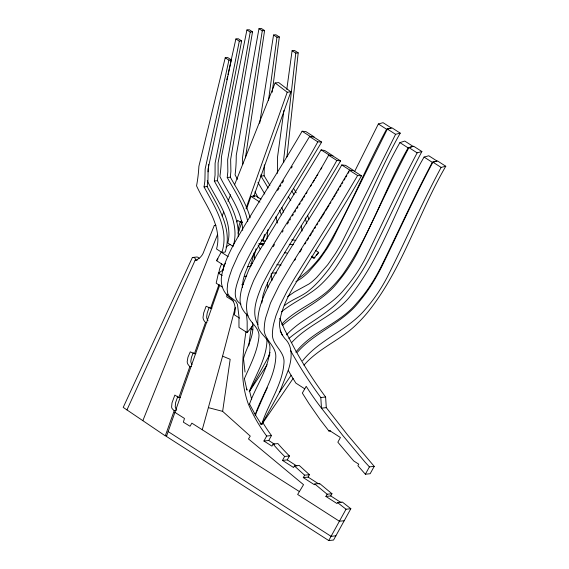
<?xml version="1.0" encoding="UTF-8"?>
<svg xmlns="http://www.w3.org/2000/svg" width="569" height="569" viewBox="0 0 569 569"><rect width="100%" height="100%" fill="white"/><g stroke="black" fill="none" stroke-linecap="round" stroke-linejoin="round"><path stroke-width="0.85" d="M267.914 229.691L266.911 239.072M242.55 287.558A47.81 13.727 -57.3 0 1 242.479 285.24L243.233 279.656L244.997 273.397L249.464 262.48L253.582 254.293L321.641 142.101L313.434 136.837L309.579 136.56L246.726 239.641L238.226 254.997L231.996 268.895L229.236 276.947L227.707 283.362L227.138 289.265L227.749 293.561L229.57 296.463L235.651 301.065L237.458 304.479L238.952 316.3L238.973 327.388L247.181 332.652L247.159 321.57L246.455 313.875M238.212 236.697C239.336 216.007 226.839 198.069 217.408 180.686L218.105 174.775L218.091 162.883L241.647 40.918L238.233 38.728L235.879 38.977L227.963 74.539M269.905 185.402L264.116 175.771L264.329 164.825M268.099 187.934L261.029 176.091L261.135 174.413M261.804 303.035L263.027 295.197L265.31 287.985L272.331 272.736L312.374 207.877L340.589 160.927L332.381 155.657L328.626 155.209C305.162 197.891 275.261 236.903 253.618 280.56C249.407 290.979 244.62 302.445 247.366 313.853C249.151 322.822 260.431 327.495 258.867 337.453C257.273 352.055 250.161 365.262 244.442 378.556M250.14 217.792C246.228 203.105 237.65 190.302 230.324 177.179L230.893 171.276L230.644 159.412L252.529 31.828L249.243 29.723L246.918 29.965L221.433 156.937A140.721 132.442 89.3 0 1 219.883 176.447C228.276 193.915 242.053 210.217 242.686 230.402M247.757 221.512C244.357 205.473 235.104 191.611 227.237 177.507L227.842 171.603L227.65 159.733L250.211 32.077L246.918 29.965M286.932 156.944L298.206 52.839L294.507 50.47L292.082 50.726L286.79 89.411M264.421 234.343L263.212 241.107L265.716 240.843M292.082 50.726L295.78 53.095L283.547 160.792L283.739 162.478M207.28 180.707C215.523 198.119 229.072 214.613 228.944 234.777A35.378 33.635 -80.5 0 1 227.778 242.999L233.126 246.427C240.367 222.948 225.082 200.679 214.328 181.013L215.054 175.096L215.096 163.203L239.293 41.167L235.879 38.977M272.21 92.249L279.322 36.949L275.908 34.759L273.554 35.008L259.663 123.26M268.504 100.428L276.968 37.198L273.554 35.008M207.13 186.575L207.941 180.65L208.147 168.737L231.348 59.887L227.65 57.512L225.224 57.768L198.894 166.262A143.246 136.937 -69.8 0 1 196.554 185.857C204.62 203.56 218.34 220.31 217.863 240.708A35.811 34.24 -69.7 0 1 216.533 248.987L221.874 252.416L225.21 252.067C232.828 228.702 217.763 206.27 207.13 186.575L204.051 186.902L204.89 180.978L205.146 169.05L228.923 60.143L225.224 57.768M283.903 110.514L277.409 157.99A142.762 127.307 68.9 0 1 277.316 173.36M344.209 520.742L339.394 521.247L297.651 494.468L303.533 484.688L248.475 438.941L250.26 436.096L222.635 411.359L230.182 359.295L222.579 356.166L235.303 307.466M245.431 157.855L264.592 30.562L261.299 28.45L258.973 28.692L236.242 155.373A140.621 130.521 81.1 0 1 235.089 174.839L237.486 179.313M258.973 28.692L262.266 30.804L242.43 158.175L242.871 164.092M222.799 270.609L223.226 268.753A27.419 25.598 84 0 1 223.759 267.089L224.236 265.815M226.811 79.745L227.579 76.274M223.29 269.884L218.439 273.141L216.177 283.184L221.981 286.904M227.244 294.265L226.668 296.769L233.639 301.243M254.315 252.408L250.623 266.37L247.415 266.705M202.244 429.759L222.579 356.166M256.071 248.738L254.443 254.556L254.663 258.945M259.009 243.795L262.238 243.383L259.03 243.717M221.874 252.416C229.627 229.094 214.641 206.611 204.051 186.902M270.083 352.382L268.547 356.72L249.272 391.643C255.687 374.473 267.138 357.88 266.982 338.953M219.734 285.119L166.44 436.437L328.74 540.55L333.548 540.045L350.838 508.722L342.353 502.057L337.545 502.569L337.004 503.551L325.923 496.445L327.139 494.233L331.955 493.721L330.731 495.933L325.923 496.445M238.013 233.212L242.138 221.49M246.562 208.93L250.979 196.376L255.794 195.871L261 199.207M199.008 258.589A1.643 1.529 84 0 0 198.425 257.665L198.076 257.408A2.76 2.575 84 0 0 196.006 257.11L192.379 257.494L123.224 407.397L165.287 435.861L174.199 410.747L176.376 410.519M174.199 410.747L172.236 408.727A4.068 3.798 84 0 1 171.881 408.037A4.538 4.232 84 0 1 171.603 407.027L171.994 402.888L174.847 395.078L178.851 397.631L189.818 366.713L187.99 364.373A7.12 6.643 84 0 1 187.478 363.207L187.386 362.915A5.085 4.744 84 0 1 187.187 361.671L187.948 357.232L190.266 351.848L194.427 353.733L195.878 353.584M194.427 353.733L205.501 322.523L203.958 320.511A7.155 6.679 84 0 1 203.218 318.64A6.337 5.918 84 0 1 203.026 317.331L203.73 312.786L206.134 306.236L210.551 308.291L212.002 308.135M210.551 308.291L219.015 284.443M236.903 221.91L237.636 220.352L240.972 222.571L241.562 220.9M246.007 208.368L287.224 92.228L290.851 91.844L253.788 196.284M243.361 359.003C246.427 347.275 255.09 335.319 252.38 322.644M177.919 396.124L175.622 402.503L175.231 406.643A4.538 4.232 84 0 0 175.515 407.653A4.068 3.798 84 0 0 175.864 408.343L176.689 409.353M222.116 216.049L223.752 211.938M228.005 201.262L230.616 194.69M234.542 184.833L275.104 82.967L278.732 82.59L290.851 91.844M215.751 225.303L214.3 225.452L203.069 253.404A14.14 13.201 84 0 1 195.089 260.396L126.958 409.922M142.84 420.669L217.493 234.698M209.221 307.203L207.208 312.978L206.654 316.947A6.337 5.918 84 0 0 206.846 318.256A7.155 6.679 84 0 0 207.593 320.127L207.998 320.781M221.611 263.767L220.125 267.473A27.419 25.598 84 0 0 219.598 269.137L219.172 270.993A13.357 12.468 84 0 0 218.958 273.248M255.068 415.398C261.37 395.732 275.012 377.667 275.83 356.514C276.036 345.134 262.529 339.01 264.308 327.203A69.326 19.908 -57.3 0 1 265.638 317.858L270.495 303.014L279.301 285.112L291.307 264.87L329.515 203.745L349.416 170.266L353.271 170.544L361.479 175.807C339.913 213.688 315.596 249.898 293.227 287.295C287.708 297.018 282.587 307.182 280.318 318.206C278.184 326.08 280.474 334.565 286.406 340.212C291.456 346.272 291.869 354.693 290.41 362.119A55.207 15.854 -57.3 0 1 288.44 369.765L279.685 391.92L261.605 424.666C268.106 403.57 282.985 384.36 284.038 361.784C284.244 350.404 270.737 344.273 272.515 332.467A69.326 19.908 -57.3 0 1 273.845 323.121L275.88 315.887L280.361 304.443L287.509 290.375L294.642 278.113L337.723 209.008L357.624 175.537L361.479 175.807M249.471 404.203C255.929 385.803 268.788 369.004 269.919 349.053C271.086 338.142 257.138 334.117 257.8 323.263C257.473 309.202 263.483 295.923 269.727 283.647C292.331 243.248 318.996 205.267 341.763 164.946L345.547 165.344L353.754 170.608L349.971 170.209L341.763 164.946M240.538 221.526L239.592 223.809A20.897 19.502 84 0 0 239.122 225.26L238.674 227.344A11.031 10.299 84 0 0 238.567 229.101L238.61 229.705A4.545 4.246 84 0 0 238.888 230.879L239.001 231.156M264.194 394.509L255.573 414.353L254.08 413.393M264.535 393.762L267.281 387.816M193.311 352.709L191.412 357.403L190.814 361.294A5.085 4.744 84 0 0 191.02 362.531L191.113 362.83A7.12 6.643 84 0 0 191.625 363.996L191.995 364.608M354.764 171.219L378.364 123.964L383.079 122.684L391.287 127.954L386.571 129.227C365.241 168.559 348.911 210.566 325.888 248.945C318.462 260.424 309.28 270.887 298.035 278.767M281.634 324.302C295.809 309.095 316.599 302.63 331.115 287.843A50.371 14.467 -57.3 0 0 342.623 274.706C369.985 235.73 384.473 189.093 408.122 147.883L412.973 146.318L404.765 141.055L399.915 142.613C376.265 183.823 361.777 230.466 334.416 269.443A50.371 14.467 -57.3 0 1 322.908 282.573C310.973 294.891 294.578 301.15 281.392 311.833M288.881 338.47C308.035 322.481 332.239 312.395 347.325 291.627C355.995 281.079 363.534 269.599 369.85 257.494C387.325 222.237 403.513 186.333 421.878 151.51L413.67 146.247L408.926 147.591C390.611 182.357 374.345 218.14 357.019 253.39C351.87 263.227 345.724 272.537 338.655 281.1C324.053 300.688 300.354 309.38 282.615 325.319M421.878 151.51L417.134 152.862C398.819 187.628 382.553 223.411 365.227 258.66C359.437 269.699 352.41 280.104 344.188 289.486C328.441 308.931 303.277 316.741 286.449 334.899M284.422 305.66C291.548 299.607 300.802 296.968 308.128 291.221C316.172 284.827 322.886 276.939 329.095 268.803C358.854 227.067 375.135 177.592 400.235 133.139L392.027 127.876L387.368 129.042L332.317 239.869L327.346 248.148L319.565 259.407L308.519 272.146A47.81 13.727 -57.3 0 1 300.788 278.703L295.901 281.676M400.235 133.139L395.576 134.312L340.525 245.132L335.554 253.411L327.772 264.677L316.727 277.416A47.81 13.727 -57.3 0 1 308.995 283.967L294.514 291.89L287.551 296.719M295.837 352.175C312.409 330.93 340.298 323.626 357.119 302.68C366.962 291.776 374.807 279.251 381.379 266.157C398.357 231.547 414.26 196.419 432.291 162.336L437.006 161.041L428.798 155.771L424.083 157.065C398.08 201.462 383.613 252.778 352.055 293.775C336.578 315.511 309.472 323.1 291.826 342.389M303.931 365.191C318.96 347.808 341.464 339.807 357.424 323.519A69.326 19.908 -57.3 0 0 366.891 313.313C402.411 269.862 417.845 214.314 445.776 166.248L437.568 160.977L432.909 162.151C414.659 196.433 398.741 231.875 381.699 266.754C375.732 278.625 368.819 290.069 360.305 300.297C343.797 322.787 315.589 331.457 297.438 352.211M445.776 166.248L441.117 167.414C421.793 203.425 405.526 240.95 387.105 277.402C381.102 288.796 373.904 299.579 365.383 309.237C347.787 330.433 319.75 339.11 302.566 360.838M225.466 263.248L224.186 265.567L216.533 260.652L221.22 252.167L228.176 256.633M289.45 455.954L284.642 456.466L282.473 460.392L287.281 459.887L289.45 455.954A226.199 211.156 84 0 1 277.885 443.571L273.077 444.076L271.939 446.139L263.938 441.003L266.669 436.046L271.484 435.541A151.062 141.02 84 0 1 262.544 422.091M263.938 441.003L268.746 440.498L271.484 435.541M309.429 474.681L304.621 475.186L303.284 477.604L308.092 477.099L309.429 474.681L299.223 465.435L294.415 465.94L293.554 467.498L282.473 460.392M374.224 466.367L369.416 466.872L364.942 462L342.787 435.47L321.478 408.151A265.303 247.657 84 0 1 306.207 386.33L302.345 393.058L308.953 403.57L320.112 419.602L328.974 431.067L329.337 430.406L340.418 437.518L337.837 442.198L353.705 460.933L358.74 464.169L357.887 465.712L365.355 474.226L370.163 473.721L374.224 466.367L347.595 434.965L326.293 407.646L325.61 397.013A420.512 392.553 84 0 1 294.621 348.676L284.578 329.593L279.735 318.313M331.955 493.721L319.586 483.465L314.778 483.97L314.365 484.71L303.284 477.604M319.173 484.205L319.586 483.465M328.74 540.55L346.03 509.227L350.838 508.722M365.355 474.226L369.416 466.872M345.973 177.044L346.862 175.522M348.192 173.246L349.082 171.731M321.641 142.101L317.787 141.823C293.405 186.76 261.207 227.458 240.203 274.158C237.529 283.106 230.161 297.772 240.957 304.066M340.589 160.927L336.834 160.472C313.37 203.154 283.618 242.252 261.825 285.83C256.982 297.779 250.936 312.267 257.906 324.622M302.111 131.219L310.318 136.482L314.109 136.866L305.902 131.603L302.111 131.219C279.948 169.441 255.417 206.255 233.518 244.62C228.446 254.613 223.368 264.919 221.604 276.093C220.352 283.575 222.699 291.705 228.738 296.563C234.876 300.468 236.277 308.199 234.293 314.771L239.521 318.121M340.141 186.895L341.044 185.38M341.941 183.865L342.837 182.35M344.188 180.074L345.084 178.559M321.115 149.867L329.323 155.138L332.943 155.799L324.735 150.536L321.115 149.867L256.221 255.865L248.824 269.72L242.828 284.82A61.85 17.76 -57.3 0 0 240.146 298.163C239.449 305.055 242.942 311.513 248.07 315.916M315.205 178.723L316.087 177.251M316.976 175.778L317.858 174.306M320.959 169.149L321.848 167.67M332.317 199.897L333.185 198.453M334.053 197.009L335.361 194.84M336.229 193.396L337.097 191.952M337.965 190.508L338.839 189.064M303.86 197.386L304.771 195.9M306.129 193.659L307.04 192.166M310.667 186.191L311.57 184.697M312.936 182.457L314.294 180.217M291.371 168.047L292.267 166.582M322.31 216.263L324.593 212.536M325.504 211.042L329.145 205.089M330.056 203.595L330.966 202.109M277.651 190.451L279.038 188.197M279.955 186.696L280.88 185.195M282.267 182.941L283.647 180.686M294.749 212.187L295.66 210.708M297.025 208.489L297.936 207.009M299.301 204.783L300.219 203.304M301.584 201.085L302.95 198.866M312.381 232.237L313.284 230.786M314.643 228.61L315.539 227.159M316.897 224.983L317.801 223.532M319.152 221.355L320.055 219.904M320.959 218.453L321.855 217.002M273.156 246.733L274.514 244.549M282.252 232.173L283.184 230.694M287.352 224.03L288.739 221.81M289.664 220.331L290.595 218.845M292.445 215.886L293.369 214.406M294.735 260.282L295.667 258.781M299.884 252.046L301.734 249.108M304.977 243.973L305.902 242.508M307.288 240.31L308.683 238.105M310.069 235.907L311.456 233.71M249.272 391.643L267.138 364.736M279.685 391.92L291.164 375.22M261.605 424.666L293.113 378.463M317.957 253.461L318.711 252.416L315.781 250.652M318.462 252.373L313.868 258.397L311.855 257.103M268.547 356.72L269.891 354.892M317.907 253.525L316.414 255.538M314.97 257.408L314.515 257.985L311.698 256.178M247.181 332.652L253.041 325.34M225.95 247.067L230.061 244.279M244.457 276.548L246.747 275.865M250.211 32.077L252.529 31.828M262.266 30.804L264.592 30.562M239.293 41.167L241.647 40.918M276.968 37.198L279.322 36.949M228.923 60.143L231.348 59.887M295.78 53.095L298.206 52.839M227.237 177.507L230.324 177.179M214.328 181.013L217.408 180.686M261.029 176.091L264.116 175.771M240.972 222.571L242.422 222.415M259.492 244.179L264.443 243.738M195.814 260.317L197.265 260.161M241.704 284.827L243.425 284.649M205.501 322.523L206.952 322.374M189.818 366.713L191.276 366.564M178.851 397.631L180.302 397.475M290.631 350.668A420.512 392.553 84 0 0 320.802 397.518L325.61 397.013M255.95 414.78L255.303 414.844L261.505 424.602L260.026 423.656M326.293 407.646L321.478 408.151L320.802 397.518M165.287 435.861L166.738 435.705M328.974 431.067L330.575 430.897M335.874 535.834L331.066 536.339L168.147 431.579M214.3 225.452L215.893 225.317M272.359 272.942L276.641 273.042M289.251 244.286L293.419 244.706M284.564 252.778L287.046 253.013M276.925 264.656L281.058 265.118M291.776 239.812L295.837 240.381M208.574 407.689L222.635 411.359M174.918 412.369L184.477 418.45L183.36 422.17L190.025 426.245L191.853 423.144L299.394 491.573M387.368 129.042L395.576 134.312M378.364 123.964L386.571 129.227M432.909 162.151L441.117 167.414M424.083 157.065L432.291 162.336M408.926 147.591L417.134 152.862M399.915 142.613L408.122 147.883M309.579 136.56L317.787 141.823M328.626 155.209L336.834 160.472M349.416 170.266L357.624 175.537M250.979 196.376L259.905 202.102M261.207 239.819L263.212 241.107M218.439 273.141L222.18 275.545M250.637 328.391L252.871 329.828M304.771 388.833L295.88 383.129A328.654 306.798 84 0 1 288.284 370.462M268.746 440.498L274.564 444.233M287.281 459.887L296.89 466.047M308.092 477.099L318.434 483.728M330.731 495.933L341.073 502.569M275.104 82.967L287.224 92.228M337.545 502.569L346.03 509.227M327.139 494.233L314.778 483.97M304.621 475.186L294.415 465.94M293.604 188.488L296.243 192.813M291.812 190.992L293.995 194.605M288.241 196.383L290.823 200.722M257.942 182.436L264.805 194.05M254.791 413.848L249.535 404.075M254.948 191.796L258.298 197.969M263.283 245.182L262.693 244.129A353.996 114.426 56.8 0 0 259.35 244.435M258.134 245.068L260.069 248.994M253.667 195.487L254.414 196.838M280.126 330.817L282.252 335.12M281.854 207.614L283.668 212.194M307.545 215.246L308.903 219.314M279.621 210.231L281.328 214.89M305.19 217.998L306.776 223.781M275.908 216.86L277.452 223.084M301.286 225.352L302.089 231.042M244.364 378.705L246.982 390.17L246.861 389.061M245.04 372.062L243.504 358.612M271.185 273.675L272.01 280.396M267.409 282.672L267.857 287.743M216.647 260.716A455.556 97.825 28.9 0 1 217.998 258.874M250.844 263.575A438.699 94.205 28.9 0 1 252.515 263.518M208.667 164.498A141.638 134.661 -80.5 0 1 208.034 171.845M245.979 331.627A409.815 382.56 84 0 0 244.72 340.426A204.058 190.487 84 0 0 242.643 368.15A93.024 86.844 84 0 0 248.304 403.962A151.062 141.02 84 0 0 266.669 436.046M284.642 456.466A226.199 211.156 84 0 1 273.077 444.076M251.484 326.734A409.815 382.56 84 0 0 249.528 339.921A204.058 190.487 84 0 0 248.774 345.952M251.697 399.132A93.024 86.844 84 0 1 249.457 390.306M195.089 260.396A1.643 1.529 84 0 0 194.797 258.049L194.442 257.793A2.76 2.575 84 0 0 192.379 257.494"/></g></svg>
